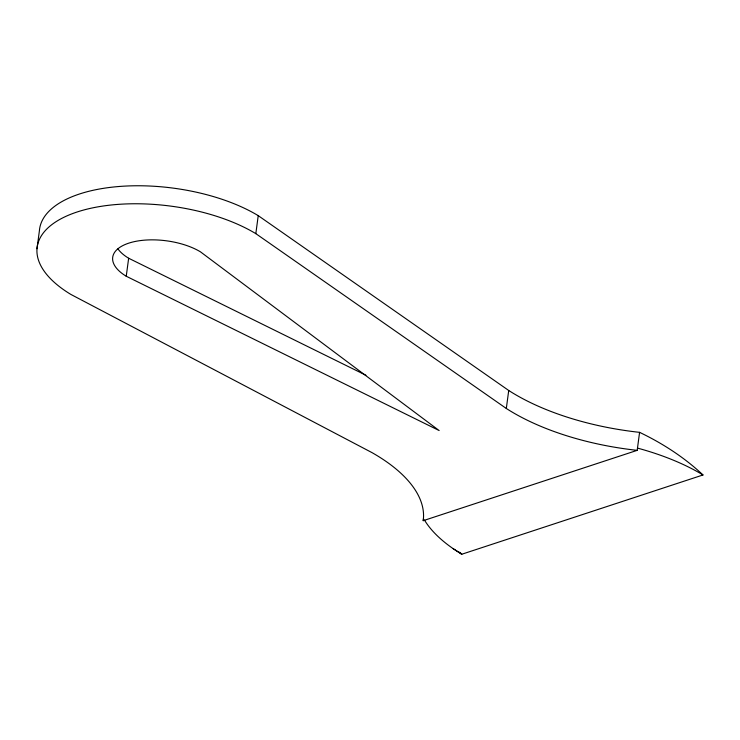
<?xml version="1.0" encoding="UTF-8"?>
<svg xmlns="http://www.w3.org/2000/svg" width="740" height="740" viewBox="0 0 740 740"><rect width="100%" height="100%" fill="white"/><g stroke="black" fill="none" stroke-linecap="round" stroke-linejoin="round"><path stroke-width="1.11" d="M37 248.723L39.405 230.723A127.317 58.395 7.6 0 1 121.48 186.314A127.317 58.395 7.6 0 1 258.232 215.645L508.722 390.48A175.889 80.669 7.6 0 0 639.582 432.345A174.131 101.981 19.3 0 1 702.982 474.969L461.797 554.241L453.204 548.692A166.047 76.155 7.6 0 1 424.427 519.998M126.244 276.242A51.088 23.43 7.6 0 1 128.751 243.155A51.088 23.43 7.6 0 1 200.466 251.84L439.153 430.55L126.244 276.242L128.649 258.242A51.088 23.43 7.6 0 1 117.91 248.862M639.582 432.345L637.186 450.346A175.889 80.669 7.6 0 1 506.317 408.48L255.827 233.646L258.232 215.645M637.186 450.346L423.215 520.683L423.511 518.426M506.317 408.48L508.722 390.48M128.649 258.242L365.921 375.245M453.204 548.692L461.797 554.241A174.131 101.981 19.3 0 1 459.688 552.188M423.215 520.683A175.889 80.669 7.6 0 0 371.998 452.621L70.883 294.437A127.317 58.395 7.6 0 1 77.136 211.982A127.317 58.395 7.6 0 1 255.827 233.646M637.482 448.098A166.047 76.155 7.6 0 1 703 474.96"/></g></svg>
